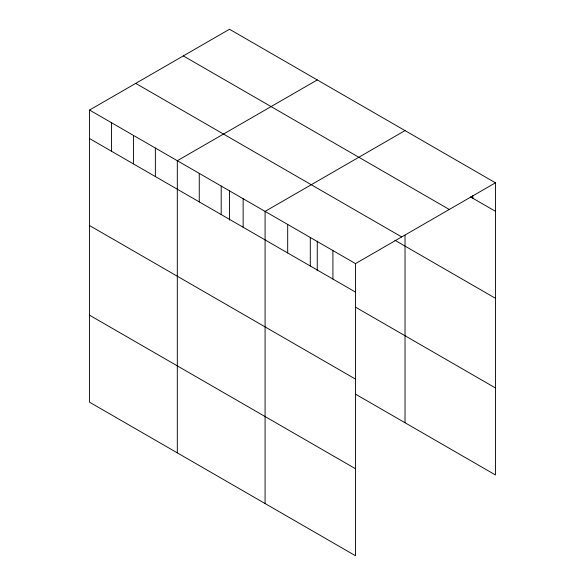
<?xml version="1.0" encoding="UTF-8"?>
<svg xmlns="http://www.w3.org/2000/svg" width="585" height="585" viewBox="0 0 585 585"><rect width="100%" height="100%" fill="white"/><g stroke="black" fill="none" stroke-linecap="round" stroke-linejoin="round"><path stroke-width="0.88" d="M89.542 110.046L355.512 263.601L355.512 555.75L89.542 402.195L89.542 110.046L229.488 29.25L495.458 182.805L495.458 474.954L355.658 394.239M317.26 79.926L177.313 160.721L177.313 452.87M405.025 130.594L265.085 211.39L265.085 503.539M355.512 263.601L495.458 182.805M470.508 196.911L495.458 211.309M183.31 55.911L449.273 209.467M135.727 83.384L401.69 236.94M394.838 240.223L495.458 298.313M89.542 138.557L355.512 292.112M355.658 307.242L495.458 387.95M89.542 225.554L355.512 379.109M89.542 315.198L355.512 468.746M472.848 195.587L472.848 198.264M405.025 235.228L405.025 422.743M332.902 250.548L332.902 279.06M317.26 241.152L317.26 270.731M310.299 237.495L310.299 266.007M287.688 224.443L287.688 252.954M243.141 198.724L243.141 227.236M229.488 190.476L229.488 220.055M221.196 186.059L221.196 214.563M199.258 173.387L199.258 201.898M155.369 148.049L155.369 176.56M133.431 135.384L133.431 163.895M111.486 122.718L111.486 151.222"/></g></svg>
